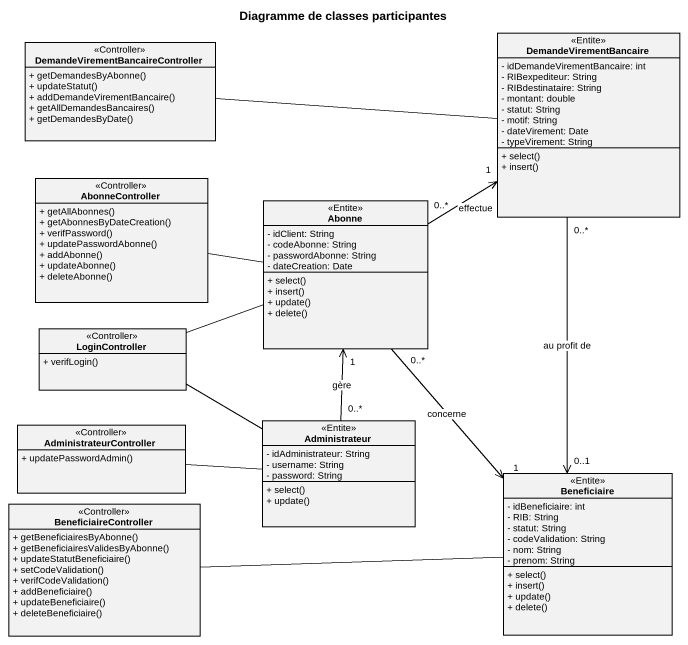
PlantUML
@startuml
title Diagramme de classes participantes
hide circle
hide empty members
skinparam classAttributeIconSize 0
class DemandeVirementBancaire <<Entite>> {
  - idDemandeVirementBancaire: int
  - RIBexpediteur: String
  - RIBdestinataire: String
  - montant: double
  - statut: String
  - motif: String
  - dateVirement: Date
  - typeVirement: String
  + select()
  + insert()
}
class "DemandeVirementBancaireController" as DemandeVirementBancaireContr <<Controller>> {
  + getDemandesByAbonne()
  + updateStatut()
  + addDemandeVirementBancaire()
  + getAllDemandesBancaires()
  + getDemandesByDate()
}
class AbonneController <<Controller>> {
  + getAllAbonnes()
  + getAbonnesByDateCreation()
  + verifPassword()
  + updatePasswordAbonne()
  + addAbonne()
  + updateAbonne()
  + deleteAbonne()
}
class Abonne <<Entite>> {
  - idClient: String
  - codeAbonne: String
  - passwordAbonne: String
  - dateCreation: Date
  + select()
  + insert()
  + update()
  + delete()
}
class LoginController <<Controller>> {
  + verifLogin()
}
class Administrateur <<Entite>> {
  - idAdministrateur: String
  - username: String
  - password: String
  + select()
  + update()
}
class AdministrateurController <<Controller>> {
  + updatePasswordAdmin()
}
class Beneficiaire <<Entite>> {
  - idBeneficiaire: int
  - RIB: String
  - statut: String
  - codeValidation: String
  - nom: String
  - prenom: String
  + select()
  + insert()
  + update()
  + delete()
}
class BeneficiaireController <<Controller>> {
  + getBeneficiairesByAbonne()
  + getBeneficiairesValidesByAbonne()
  + updateStatutBeneficiaire()
  + setCodeValidation()
  + verifCodeValidation()
  + addBeneficiaire()
  + updateBeneficiaire()
  + deleteBeneficiaire()
}
DemandeVirementBancaire -left- DemandeVirementBancaireContr
DemandeVirementBancaire "0..*" --> "0..1" Beneficiaire : au profit de
AbonneController -right- Abonne
Abonne "0..*" -up-> "1" DemandeVirementBancaire : effectue
Abonne "0..*" --> "1" Beneficiaire : concerne
LoginController -right- Abonne
LoginController -right- Administrateur
Administrateur "0..*" -up-> "1" Abonne : gère
AdministrateurController -right- Administrateur
BeneficiaireController -right- Beneficiaire
@enduml
